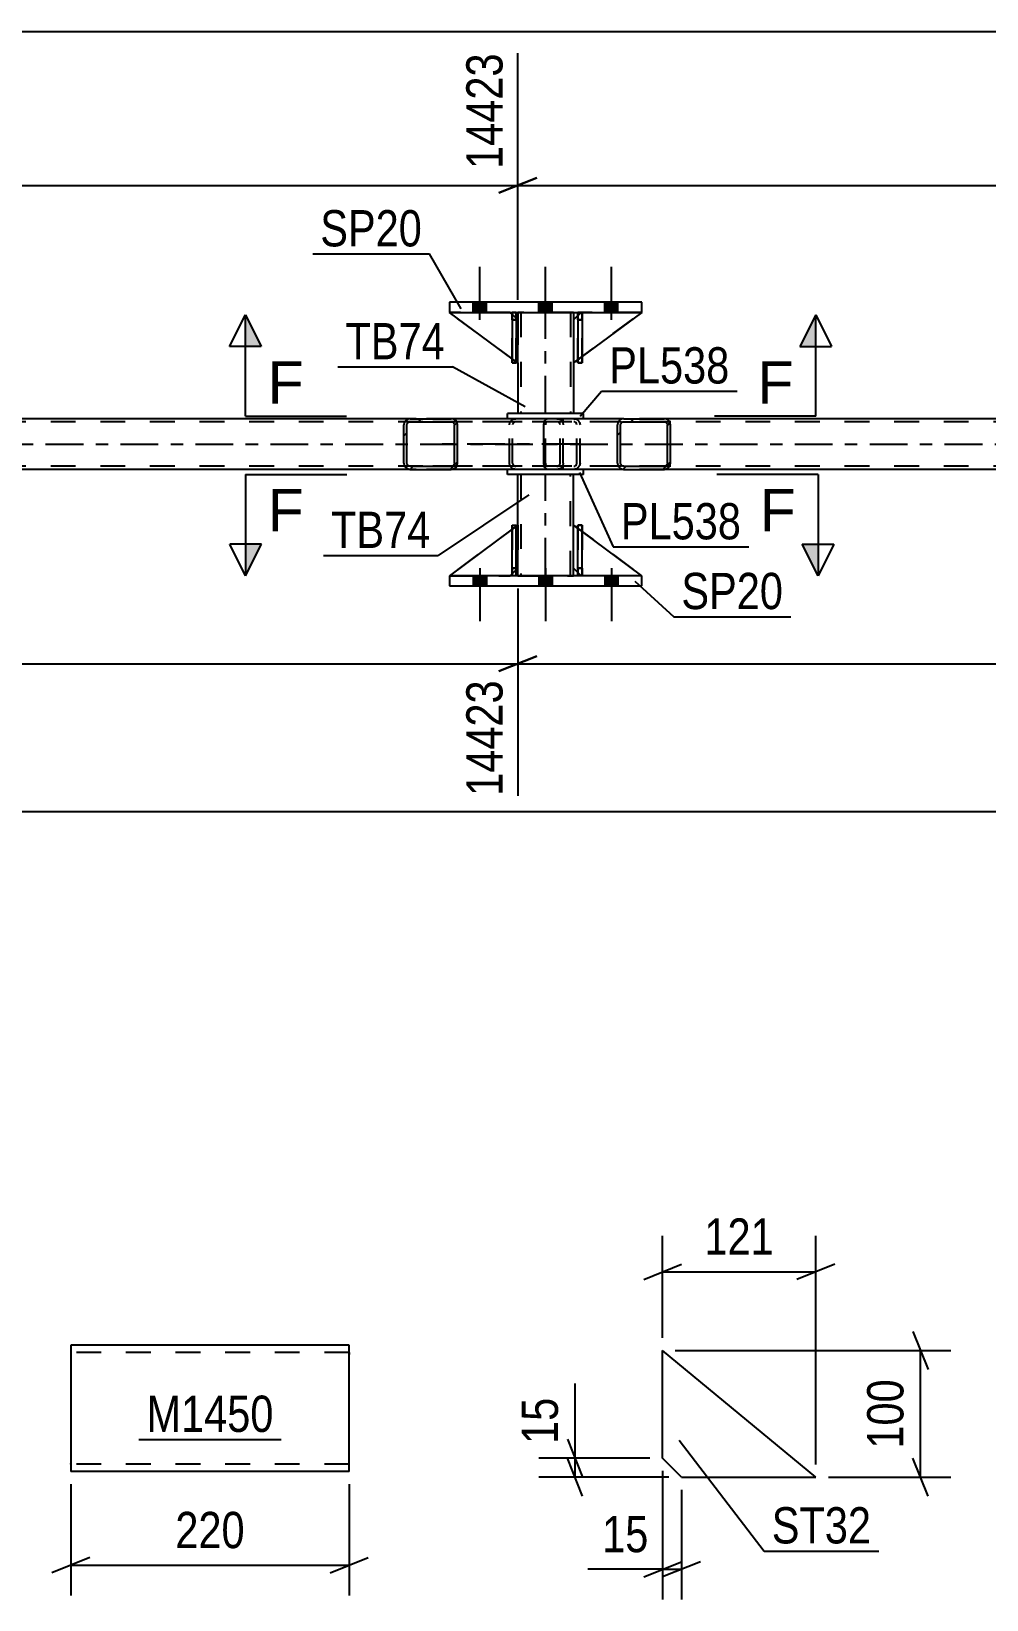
# Model space of a CAD drawing. Header units: millimetres. Extents: x 0 to 841, y 0 to 594.
# Drawn here: x 634.2 to 709.6, y 125.9 to 249.8 of the extents above; entities that cross this region are included whole.
import ezdxf

# ---------------------------------------------------------------- set-up
doc = ezdxf.new("R2010")
doc.units = ezdxf.units.MM
doc.linetypes.add('DXK_LINE_DOT2', pattern=[3.9198, 1.9599, -1.9599])
doc.linetypes.add('DXK_LINE_DOT3', pattern=[5.9187, 2.979, -0.9799, 0.9799, -0.9799])
doc.styles.add('Arial', font='ARIAL.TTF', dxfattribs={"height": 0.2})
doc.styles.add('Arial Narrow', font='ARIALN.TTF', dxfattribs={"height": 0.2})

# ---------------------------------------------------------------- blocks, each defined once
blk = doc.blocks.new('Part-103655034-1241 - 1225')
at = {"color": 2, "linetype": 'Continuous'}
for p, q in [((659.29, 146.04), (637.3, 146.04)), ((637.3, 146.04), (637.3, 136.04)), ((659.29, 136.04), (659.29, 146.04)), ((659.29, 136.04), (637.3, 136.04))]:
    blk.add_line(p, q, dxfattribs=at)
at = {"color": 7, "linetype": 'DXK_LINE_DOT2'}
for p, q in [((659.29, 145.44), (637.3, 145.44)), ((659.29, 145.39), (659.29, 145.44)), ((659.29, 145.44), (659.29, 145.39)), ((659.29, 145.3), (659.29, 145.39)), ((659.29, 145.39), (659.29, 145.3)), ((637.3, 136.64), (637.3, 136.69)), ((659.29, 136.64), (637.3, 136.64))]:
    blk.add_line(p, q, dxfattribs=at)
blk = doc.blocks.new('Part-103655034-5492 - 5425')
at = {"color": 2, "linetype": 'Continuous'}
for p, q in [((672.6, 227.61), (672.6, 227.01)), ((677, 227.61), (677, 227.01)), ((672.6, 223.61), (672.6, 219.61)), ((677, 223.61), (677, 219.61))]:
    blk.add_line(p, q, dxfattribs=at)
at = {"color": 7, "linetype": 'DXK_LINE_DOT2'}
for p, q in [((677, 227.61), (672.6, 227.61)), ((672.6, 227.01), (672.6, 223.61)), ((672.84, 227.61), (672.84, 219.61)), ((676.76, 227.61), (676.76, 219.61)), ((677, 227.01), (677, 223.61)), ((677, 219.61), (672.6, 219.61))]:
    blk.add_line(p, q, dxfattribs=at)
at = {"color": 7, "linetype": 'DXK_LINE_DOT3'}
blk.add_line((674.8, 219.61), (674.8, 227.61), dxfattribs=at)
blk = doc.blocks.new('Part-103655034-5499 - 5425')
at = {"linetype": 'Continuous'}
h = blk.add_hatch(dxfattribs=at)
h.set_pattern_fill('', scale=0.7, style=0, pattern_type=0)
h.set_pattern_definition([(45, (667.8139, 218.9149), (-1.57154, 1.57154), [])])
h.paths.add_polyline_path([(667.85, 218.73), (667.81, 218.91), (667.7, 219.07), (667.54, 219.17), (667.34, 219.21), (664.11, 219.21), (663.91, 219.17), (663.75, 219.07), (663.63, 218.91), (663.6, 218.73), (663.6, 215.69), (663.63, 215.51), (663.75, 215.35), (663.91, 215.25), (664.11, 215.21), (667.34, 215.21), (667.54, 215.25), (667.7, 215.35), (667.81, 215.51), (667.85, 215.69)])
h.paths.add_polyline_path([(667.58, 215.6), (667.52, 215.52), (667.44, 215.47), (667.34, 215.45), (664.11, 215.45), (664.01, 215.47), (663.93, 215.52), (663.87, 215.6), (663.85, 215.69), (663.85, 218.73), (663.87, 218.82), (663.93, 218.9), (664.01, 218.95), (664.11, 218.97), (667.34, 218.97), (667.44, 218.95), (667.52, 218.9), (667.58, 218.82), (667.6, 218.73), (667.6, 215.69)])
at = {"color": 2, "linetype": 'Continuous'}
for p, q in [((663.63, 218.91), (663.6, 218.73)), ((663.6, 215.69), (663.6, 218.73)), ((663.85, 218.73), (663.87, 218.82)), ((663.85, 215.69), (663.85, 218.73)), ((663.87, 218.82), (663.93, 218.9)), ((664.11, 219.21), (663.91, 219.17)), ((663.93, 218.9), (664.01, 218.95)), ((664.01, 218.95), (664.11, 218.97)), ((664.11, 219.21), (667.34, 219.21)), ((664.11, 218.97), (667.34, 218.97)), ((674.93, 219.21), (667.34, 219.21)), ((667.54, 219.17), (667.34, 219.21)), ((667.34, 218.97), (667.44, 218.95)), ((667.44, 218.95), (667.52, 218.9)), ((667.52, 218.9), (667.58, 218.82)), ((667.58, 218.82), (667.6, 218.73)), ((667.6, 215.69), (667.6, 218.73)), ((667.85, 218.73), (667.81, 218.91)), ((667.85, 215.69), (667.85, 218.73)), ((663.6, 215.69), (663.63, 215.51)), ((663.87, 215.6), (663.85, 215.69)), ((663.93, 215.52), (663.87, 215.6)), ((667.58, 215.6), (667.52, 215.52)), ((667.6, 215.69), (667.58, 215.6)), ((667.81, 215.51), (667.85, 215.69)), ((663.91, 215.25), (664.11, 215.21)), ((664.01, 215.47), (663.93, 215.52)), ((664.11, 215.45), (664.01, 215.47)), ((664.11, 215.45), (667.34, 215.45)), ((664.11, 215.21), (667.34, 215.21)), ((667.44, 215.47), (667.34, 215.45)), ((667.34, 215.21), (667.54, 215.25)), ((674.93, 215.21), (667.34, 215.21)), ((667.52, 215.52), (667.44, 215.47))]:
    blk.add_line(p, q, dxfattribs=at)
at = {"color": 7, "linetype": 'DXK_LINE_DOT2'}
for p, q in [((667.34, 219.21), (664.11, 219.21)), ((675.69, 218.97), (664.11, 218.97)), ((671.95, 218.73), (671.98, 218.91)), ((671.95, 215.69), (671.95, 218.73)), ((672.22, 218.82), (672.2, 218.73)), ((672.2, 215.69), (672.2, 218.73)), ((672.28, 218.9), (672.22, 218.82)), ((672.26, 219.17), (672.46, 219.21)), ((672.36, 218.95), (672.28, 218.9)), ((672.46, 218.97), (672.36, 218.95)), ((675.69, 219.21), (674.93, 219.21)), ((675.69, 219.21), (675.89, 219.17)), ((675.79, 218.95), (675.69, 218.97)), ((675.87, 218.9), (675.79, 218.95)), ((675.93, 218.82), (675.87, 218.9)), ((675.95, 218.73), (675.93, 218.82)), ((675.95, 215.69), (675.95, 218.73)), ((676.16, 218.91), (676.2, 218.73)), ((676.2, 215.69), (676.2, 218.73)), ((671.98, 215.51), (671.95, 215.69)), ((672.2, 215.69), (672.22, 215.6)), ((672.22, 215.6), (672.28, 215.52)), ((675.87, 215.52), (675.93, 215.6)), ((675.93, 215.6), (675.95, 215.69)), ((676.2, 215.69), (676.16, 215.51)), ((675.69, 215.45), (664.11, 215.45)), ((667.34, 215.21), (664.11, 215.21)), ((672.46, 215.21), (672.26, 215.25)), ((672.28, 215.52), (672.36, 215.47)), ((672.36, 215.47), (672.46, 215.45)), ((675.69, 215.21), (674.93, 215.21)), ((675.69, 215.45), (675.79, 215.47)), ((675.89, 215.25), (675.69, 215.21)), ((675.79, 215.47), (675.87, 215.52))]:
    blk.add_line(p, q, dxfattribs=at)
at = {"color": 7, "linetype": 'DXK_LINE_DOT3'}
blk.add_line((677.49, 217.21), (665.72, 217.21), dxfattribs=at)
at = {"color": 2, "linetype": 'Continuous'}
for centre, start, end in [((664.09, 218.71), 110.7583, 155.68), ((667.36, 218.71), 24.32, 69.2417), ((664.09, 215.71), 204.32, 249.2417), ((667.36, 215.71), 290.7583, 335.68)]:
    blk.add_arc(centre, 0.496, start, end, dxfattribs=at)
at = {"color": 7, "linetype": 'DXK_LINE_DOT2'}
for centre, start, end in [((672.44, 218.71), 110.7583, 155.68), ((675.71, 218.71), 24.32, 69.2417), ((672.44, 215.71), 204.32, 249.2417), ((675.71, 215.71), 290.7583, 335.68)]:
    blk.add_arc(centre, 0.496, start, end, dxfattribs=at)
blk = doc.blocks.new('Part-103655034-5683 - 5425')
at = {"color": 2, "linetype": 'Continuous'}
for p, q in [((677, 207.41), (677, 210.81)), ((677.36, 210.55), (677, 210.81)), ((682.4, 206.81), (677.68, 210.31)), ((677.36, 207.06), (677, 207.41))]:
    blk.add_line(p, q, dxfattribs=at)
at = {"color": 7, "linetype": 'DXK_LINE_DOT2'}
for p, q in [((677.68, 210.31), (677.36, 210.55)), ((677.6, 206.81), (677.36, 207.06)), ((682.4, 206.81), (677.6, 206.81)), ((682.4, 206.81), (682.4, 206.81)), ((682.4, 206.81), (682.4, 206.81))]:
    blk.add_line(p, q, dxfattribs=at)
blk = doc.blocks.new('Part-103655034-5713 - 5425')
at = {"color": 2, "linetype": 'Continuous'}
for p, q in [((672.16, 223.94), (667.2, 227.61)), ((672.16, 227.46), (672, 227.61)), ((672.6, 227.01), (672.48, 227.14)), ((672.6, 227.01), (672.6, 227.01)), ((672.6, 223.61), (672.6, 227.01)), ((672.48, 223.7), (672.6, 223.61)), ((672.6, 223.61), (672.6, 223.61))]:
    blk.add_line(p, q, dxfattribs=at)
at = {"color": 7, "linetype": 'DXK_LINE_DOT2'}
for p, q in [((672, 227.61), (667.2, 227.61)), ((672, 227.61), (672.6, 227.01)), ((672.48, 227.14), (672.16, 227.46)), ((672.6, 227.01), (672.6, 223.61)), ((672.48, 223.7), (672.16, 223.94))]:
    blk.add_line(p, q, dxfattribs=at)
blk = doc.blocks.new('Part-103655034-5657 - 5425')
at = {"color": 2, "linetype": 'Continuous'}
for p, q in [((677.36, 227.36), (677, 227.01)), ((677, 227.01), (677, 223.61)), ((682.4, 227.61), (677.68, 224.11)), ((677.36, 223.87), (677, 223.61))]:
    blk.add_line(p, q, dxfattribs=at)
at = {"color": 7, "linetype": 'DXK_LINE_DOT2'}
for p, q in [((677.6, 227.61), (677.36, 227.36)), ((682.4, 227.61), (677.6, 227.61)), ((677.68, 224.11), (677.36, 223.87))]:
    blk.add_line(p, q, dxfattribs=at)
blk = doc.blocks.new('Part-103655034-5514 - 5425')
at = {"linetype": 'Continuous'}
h = blk.add_hatch(dxfattribs=at)
h.set_pattern_fill('', scale=0.7, style=0, pattern_type=0)
h.set_pattern_definition([(45, (684.632, 218.9149), (-1.57154, 1.57154), [])])
h.paths.add_polyline_path([(684.67, 218.73), (684.63, 218.91), (684.52, 219.07), (684.36, 219.17), (684.17, 219.21), (680.98, 219.21), (680.79, 219.17), (680.63, 219.07), (680.52, 218.91), (680.48, 218.73), (680.48, 215.69), (680.52, 215.51), (680.63, 215.35), (680.79, 215.25), (680.98, 215.21), (684.17, 215.21), (684.36, 215.25), (684.52, 215.35), (684.63, 215.51), (684.67, 215.69)])
h.paths.add_polyline_path([(684.4, 215.6), (684.35, 215.52), (684.26, 215.47), (684.17, 215.45), (680.98, 215.45), (680.89, 215.47), (680.81, 215.52), (680.75, 215.6), (680.73, 215.69), (680.73, 218.73), (680.75, 218.82), (680.81, 218.9), (680.89, 218.95), (680.98, 218.97), (684.17, 218.97), (684.26, 218.95), (684.35, 218.9), (684.4, 218.82), (684.42, 218.73), (684.42, 215.69)])
at = {"color": 2, "linetype": 'Continuous'}
for p, q in [((674.66, 218.73), (674.68, 218.91)), ((674.66, 215.69), (674.66, 218.73)), ((674.68, 218.91), (674.73, 219.07)), ((674.73, 219.07), (674.82, 219.17)), ((674.82, 219.17), (674.93, 219.21)), ((680.98, 219.21), (674.93, 219.21)), ((680.52, 218.91), (680.48, 218.73)), ((680.48, 215.69), (680.48, 218.73)), ((680.73, 218.73), (680.75, 218.82)), ((680.73, 215.69), (680.73, 218.73)), ((680.75, 218.82), (680.81, 218.9)), ((680.98, 219.21), (680.79, 219.17)), ((680.81, 218.9), (680.89, 218.95)), ((680.89, 218.95), (680.98, 218.97)), ((680.98, 219.21), (684.17, 219.21)), ((680.98, 218.97), (684.17, 218.97)), ((684.36, 219.17), (684.17, 219.21)), ((684.17, 218.97), (684.26, 218.95)), ((684.26, 218.95), (684.35, 218.9)), ((684.35, 218.9), (684.4, 218.82)), ((684.4, 218.82), (684.42, 218.73)), ((684.42, 215.69), (684.42, 218.73)), ((684.67, 218.73), (684.63, 218.91)), ((684.67, 215.69), (684.67, 218.73)), ((674.68, 215.51), (674.66, 215.69)), ((680.48, 215.69), (680.52, 215.51)), ((680.75, 215.6), (680.73, 215.69)), ((680.81, 215.52), (680.75, 215.6)), ((684.4, 215.6), (684.35, 215.52)), ((684.42, 215.69), (684.4, 215.6)), ((684.63, 215.51), (684.67, 215.69)), ((674.73, 215.35), (674.68, 215.51)), ((674.82, 215.25), (674.73, 215.35)), ((674.93, 215.21), (674.82, 215.25)), ((680.98, 215.21), (674.93, 215.21)), ((680.79, 215.25), (680.98, 215.21)), ((680.89, 215.47), (680.81, 215.52)), ((680.98, 215.45), (680.89, 215.47)), ((680.98, 215.45), (684.17, 215.45)), ((680.98, 215.21), (684.17, 215.21)), ((684.26, 215.47), (684.17, 215.45)), ((684.17, 215.21), (684.36, 215.25)), ((684.35, 215.52), (684.26, 215.47))]:
    blk.add_line(p, q, dxfattribs=at)
at = {"color": 7, "linetype": 'DXK_LINE_DOT2'}
for p, q in [((674.8, 218.82), (674.79, 218.73)), ((674.79, 215.69), (674.79, 218.73)), ((674.83, 218.9), (674.8, 218.82)), ((674.87, 218.95), (674.83, 218.9)), ((674.93, 218.97), (674.87, 218.95)), ((684.17, 218.97), (674.93, 218.97)), ((676.2, 218.97), (676.2, 219.21)), ((677.02, 219.21), (677.21, 219.17)), ((677.11, 218.95), (677.02, 218.97)), ((677.19, 218.9), (677.11, 218.95)), ((677.25, 218.82), (677.19, 218.9)), ((677.27, 218.73), (677.25, 218.82)), ((677.27, 215.69), (677.27, 218.73)), ((677.48, 218.91), (677.52, 218.73)), ((677.52, 215.69), (677.52, 218.73)), ((684.17, 219.21), (680.98, 219.21)), ((674.79, 215.69), (674.8, 215.6)), ((674.8, 215.6), (674.83, 215.52)), ((677.19, 215.52), (677.25, 215.6)), ((677.25, 215.6), (677.27, 215.69)), ((677.52, 215.69), (677.48, 215.51)), ((674.83, 215.52), (674.87, 215.47)), ((674.87, 215.47), (674.93, 215.45)), ((684.17, 215.45), (674.93, 215.45)), ((676.2, 215.21), (676.2, 215.45)), ((677.02, 215.45), (677.11, 215.47)), ((677.21, 215.25), (677.02, 215.21)), ((677.11, 215.47), (677.19, 215.52)), ((684.17, 215.21), (680.98, 215.21))]:
    blk.add_line(p, q, dxfattribs=at)
for centre, start, end in [((677.03, 218.72), 23.8494, 68.8059), ((677.03, 215.71), 291.1941, 336.1506)]:
    blk.add_arc(centre, 0.492, start, end, dxfattribs=at)
at = {"color": 2, "linetype": 'Continuous'}
for centre, start, end in [((680.97, 218.72), 111.1941, 156.1506), ((684.18, 218.72), 23.8494, 68.8059), ((680.97, 215.71), 203.8494, 248.8059), ((684.18, 215.71), 291.1941, 336.1506)]:
    blk.add_arc(centre, 0.492, start, end, dxfattribs=at)
blk = doc.blocks.new('Part-103655034-5707 - 5425')
at = {"color": 2, "linetype": 'Continuous'}
for p, q in [((677.68, 227.61), (677.36, 227.61)), ((677.36, 227.61), (677.36, 223.61)), ((677.68, 227.61), (677.68, 227.61)), ((677.68, 227.61), (677.68, 223.61)), ((677.68, 223.61), (677.36, 223.61))]:
    blk.add_line(p, q, dxfattribs=at)
at = {"color": 7, "linetype": 'DXK_LINE_DOT2'}
for p, q in [((677.36, 227.01), (677.36, 227.61)), ((677.68, 227.01), (677.36, 227.01)), ((677.36, 227.01), (677.36, 223.61)), ((677.68, 227.01), (677.68, 227.61)), ((677.68, 227.61), (677.68, 227.61)), ((677.68, 223.61), (677.68, 227.01))]:
    blk.add_line(p, q, dxfattribs=at)
blk = doc.blocks.new('Part-103655034-5595 - 5425')
at = {"color": 7, "linetype": 'DXK_LINE_DOT2'}
for p, q in [((770.94, 218.97), (108.54, 218.97)), ((684.17, 219.21), (664.11, 219.21)), ((770.94, 215.45), (108.54, 215.45)), ((684.17, 215.21), (664.11, 215.21))]:
    blk.add_line(p, q, dxfattribs=at)
at = {"color": 2, "linetype": 'Continuous'}
for p, q in [((664.11, 219.21), (599.03, 219.21)), ((749.24, 219.21), (684.17, 219.21)), ((664.11, 215.21), (599.03, 215.21)), ((749.24, 215.21), (684.17, 215.21))]:
    blk.add_line(p, q, dxfattribs=at)
at = {"color": 7, "linetype": 'DXK_LINE_DOT3'}
blk.add_line((108.54, 217.21), (770.94, 217.21), dxfattribs=at)
blk = doc.blocks.new('Part-103655034-5596 - 5425')
at = {"color": 7, "linetype": 'DXK_LINE_DOT2'}
for p, q in [((677.68, 210.81), (677.36, 210.81)), ((677.36, 207.41), (677.36, 210.81)), ((677.36, 210.81), (677.36, 206.81)), ((677.68, 210.81), (677.68, 207.41)), ((677.68, 206.81), (677.68, 210.81)), ((677.68, 207.41), (677.36, 207.41)), ((677.36, 206.81), (677.36, 207.41)), ((677.68, 207.41), (677.68, 206.81)), ((677.68, 206.81), (677.36, 206.81)), ((677.68, 206.81), (677.68, 206.81))]:
    blk.add_line(p, q, dxfattribs=at)
blk = doc.blocks.new('Part-103655034-5597 - 5425')
at = {"color": 2, "linetype": 'Continuous'}
for p, q in [((672.16, 206.81), (672.16, 210.81)), ((672.16, 210.81), (672.48, 210.81)), ((672.48, 206.81), (672.48, 210.81)), ((672.16, 206.81), (672.16, 206.81)), ((672.48, 206.81), (672.16, 206.81))]:
    blk.add_line(p, q, dxfattribs=at)
at = {"color": 7, "linetype": 'DXK_LINE_DOT2'}
for p, q in [((672.16, 210.81), (672.16, 207.41)), ((672.48, 207.41), (672.48, 210.81)), ((672.16, 207.41), (672.16, 206.81)), ((672.16, 207.41), (672.48, 207.41)), ((672.48, 206.81), (672.48, 207.41)), ((672.48, 206.81), (672.48, 206.81))]:
    blk.add_line(p, q, dxfattribs=at)
blk = doc.blocks.new('Part-103655034-5598 - 5425')
at = {"color": 2, "linetype": 'Continuous'}
for p, q in [((677.36, 206.81), (677.36, 210.81)), ((677.36, 210.81), (677.68, 210.81)), ((677.68, 206.81), (677.68, 210.81)), ((677.36, 206.81), (677.36, 206.81)), ((677.68, 206.81), (677.36, 206.81))]:
    blk.add_line(p, q, dxfattribs=at)
at = {"color": 7, "linetype": 'DXK_LINE_DOT2'}
for p, q in [((677.36, 210.81), (677.36, 207.41)), ((677.68, 207.41), (677.68, 210.81)), ((677.36, 207.41), (677.36, 206.81)), ((677.36, 207.41), (677.68, 207.41)), ((677.68, 206.81), (677.68, 207.41)), ((677.68, 206.81), (677.68, 206.81))]:
    blk.add_line(p, q, dxfattribs=at)
blk = doc.blocks.new('Part-103655034-5601 - 5425')
at = {"color": 7, "linetype": 'DXK_LINE_DOT2'}
for p, q in [((672.6, 210.81), (667.2, 206.81)), ((672.6, 207.41), (672.6, 210.81)), ((672.6, 210.81), (672.6, 207.41)), ((672, 206.81), (672.6, 207.41)), ((672.6, 207.41), (672, 206.81)), ((672.6, 207.41), (672.6, 207.41)), ((667.2, 206.81), (672, 206.81))]:
    blk.add_line(p, q, dxfattribs=at)
blk = doc.blocks.new('Part-103655034-5604 - 5425')
at = {"color": 7, "linetype": 'DXK_LINE_DOT2'}
for p, q in [((672.48, 210.72), (672.16, 210.48)), ((672.6, 207.41), (672.6, 210.81)), ((672.6, 207.41), (672, 206.81)), ((672.48, 207.28), (672.16, 206.96)), ((667.2, 206.81), (672, 206.81))]:
    blk.add_line(p, q, dxfattribs=at)
at = {"color": 2, "linetype": 'Continuous'}
for p, q in [((672.6, 210.81), (672.48, 210.72)), ((672.6, 207.41), (672.6, 210.81)), ((672.16, 210.48), (667.2, 206.81)), ((672.16, 206.96), (672, 206.81)), ((672.6, 207.41), (672.48, 207.28)), ((672.6, 207.41), (672.6, 207.41))]:
    blk.add_line(p, q, dxfattribs=at)
blk = doc.blocks.new('Part-103655034-5607 - 5425')
at = {"color": 7, "linetype": 'DXK_LINE_DOT2'}
for p, q in [((677, 207.41), (677, 210.81)), ((677, 210.81), (682.4, 206.81)), ((677.6, 206.81), (677, 207.41)), ((682.4, 206.81), (677.6, 206.81))]:
    blk.add_line(p, q, dxfattribs=at)
blk = doc.blocks.new('Part-103655034-5612 - 5425')
at = {"color": 2, "linetype": 'Continuous'}
for p, q in [((677.8, 219.61), (671.8, 219.61)), ((671.8, 219.21), (671.8, 219.61)), ((677.8, 219.21), (677.8, 219.61))]:
    blk.add_line(p, q, dxfattribs=at)
at = {"color": 7, "linetype": 'DXK_LINE_DOT2'}
blk.add_line((677.8, 219.21), (671.8, 219.21), dxfattribs=at)
blk = doc.blocks.new('Part-103655034-5617 - 5425')
at = {"color": 2, "linetype": 'Continuous'}
for p, q in [((671.8, 214.81), (671.8, 215.21)), ((677.8, 214.81), (671.8, 214.81)), ((677.8, 214.81), (677.8, 215.21))]:
    blk.add_line(p, q, dxfattribs=at)
at = {"color": 7, "linetype": 'DXK_LINE_DOT2'}
blk.add_line((677.8, 215.21), (671.8, 215.21), dxfattribs=at)
blk = doc.blocks.new('Part-103655034-5622 - 5425')
at = {"color": 2, "linetype": 'Continuous'}
for p, q in [((672.6, 210.81), (672.6, 214.81)), ((677, 210.81), (677, 214.81)), ((672.6, 206.81), (672.6, 207.41)), ((677, 206.81), (677, 207.41))]:
    blk.add_line(p, q, dxfattribs=at)
at = {"color": 7, "linetype": 'DXK_LINE_DOT2'}
for p, q in [((677, 214.81), (672.6, 214.81)), ((672.84, 214.81), (672.84, 206.81)), ((676.76, 206.81), (676.76, 214.81)), ((672.6, 207.41), (672.6, 210.81)), ((677, 207.41), (677, 210.81)), ((672.6, 206.81), (677, 206.81))]:
    blk.add_line(p, q, dxfattribs=at)
at = {"color": 7, "linetype": 'DXK_LINE_DOT3'}
blk.add_line((674.8, 206.81), (674.8, 214.81), dxfattribs=at)
blk = doc.blocks.new('Part-103655034-5623 - 5425')
at = {"color": 7, "linetype": 'DXK_LINE_DOT2'}
for p, q in [((672.16, 227.01), (672.16, 227.61)), ((672.16, 227.61), (672.16, 227.61)), ((672.16, 227.61), (672.16, 223.61)), ((672.48, 227.61), (672.16, 227.61)), ((672.16, 223.61), (672.16, 227.01)), ((672.16, 227.01), (672.48, 227.01)), ((672.48, 227.01), (672.48, 227.61)), ((672.48, 223.61), (672.48, 227.61)), ((672.48, 227.01), (672.48, 223.61)), ((672.16, 223.61), (672.48, 223.61))]:
    blk.add_line(p, q, dxfattribs=at)
blk = doc.blocks.new('Part-103655034-5705 - 5425')
at = {"color": 7, "linetype": 'DXK_LINE_DOT2'}
for p, q in [((677.36, 227.01), (677.36, 227.61)), ((677.36, 227.61), (677.36, 227.61)), ((677.36, 227.61), (677.36, 223.61)), ((677.68, 227.61), (677.36, 227.61)), ((677.36, 223.61), (677.36, 227.01)), ((677.36, 227.01), (677.68, 227.01)), ((677.68, 227.01), (677.68, 227.61)), ((677.68, 223.61), (677.68, 227.61)), ((677.68, 227.01), (677.68, 223.61)), ((677.36, 223.61), (677.68, 223.61))]:
    blk.add_line(p, q, dxfattribs=at)
blk = doc.blocks.new('Part-103655034-5658 - 5425')
at = {"color": 7, "linetype": 'DXK_LINE_DOT2'}
for p, q in [((672.16, 210.81), (672.48, 210.81)), ((672.16, 207.41), (672.16, 210.81)), ((672.16, 210.81), (672.16, 206.81)), ((672.48, 210.81), (672.48, 207.41)), ((672.48, 206.81), (672.48, 210.72)), ((672.48, 207.41), (672.16, 207.41)), ((672.16, 206.81), (672.16, 207.41)), ((672.48, 207.41), (672.48, 206.81)), ((672.48, 206.81), (672.16, 206.81)), ((672.48, 206.81), (672.48, 206.81))]:
    blk.add_line(p, q, dxfattribs=at)
blk = doc.blocks.new('Part-103655034-5688 - 5425')
at = {"color": 2, "linetype": 'Continuous'}
for p, q in [((667.2, 206.81), (667.2, 206.01)), ((682.4, 206.81), (667.2, 206.81)), ((667.2, 206.01), (682.4, 206.01)), ((682.4, 206.01), (682.4, 206.81))]:
    blk.add_line(p, q, dxfattribs=at)
blk = doc.blocks.new('Part-103655034-5693 - 5425')
at = {"color": 2, "linetype": 'Continuous'}
for p, q in [((682.4, 228.41), (667.2, 228.41)), ((667.2, 228.41), (667.2, 227.61)), ((682.4, 227.61), (682.4, 228.41)), ((667.2, 227.61), (682.4, 227.61))]:
    blk.add_line(p, q, dxfattribs=at)
blk = doc.blocks.new('Bolt-103655034-5695 - 5425')
at = {"linetype": 'Continuous'}
for points in [[(669.08, 227.61), (670.12, 227.61), (670.12, 228.41), (669.08, 228.41)], [(669.08, 227.61), (670.12, 227.61), (670.12, 228.41), (669.08, 228.41)], [(669.08, 227.61), (670.12, 227.61), (670.12, 228.41), (669.08, 228.41)], [(674.28, 227.61), (675.32, 227.61), (675.32, 228.41), (674.28, 228.41)], [(674.28, 227.61), (675.32, 227.61), (675.32, 228.41), (674.28, 228.41)], [(679.48, 227.61), (680.52, 227.61), (680.52, 228.41), (679.48, 228.41)], [(679.48, 227.61), (680.52, 227.61), (680.52, 228.41), (679.48, 228.41)], [(679.48, 227.61), (680.52, 227.61), (680.52, 228.41), (679.48, 228.41)]]:
    blk.add_hatch(color=1, dxfattribs=at).paths.add_polyline_path(points)
at = {"color": 1, "linetype": 'Continuous'}
for p, q in [((669.6, 227.01), (669.6, 231.21)), ((669.6, 227.01), (669.6, 231.21)), ((669.6, 227.01), (669.6, 231.21)), ((674.8, 227.01), (674.8, 231.21)), ((674.8, 227.01), (674.8, 231.21)), ((680, 227.01), (680, 231.21)), ((680, 227.01), (680, 231.21)), ((680, 227.01), (680, 231.21)), ((669.08, 227.61), (669.08, 228.41)), ((669.08, 227.61), (669.08, 228.41)), ((669.08, 227.61), (669.08, 228.41)), ((670.12, 227.61), (670.12, 228.41)), ((670.12, 227.61), (670.12, 228.41)), ((670.12, 227.61), (670.12, 228.41)), ((674.28, 227.61), (674.28, 228.41)), ((674.28, 227.61), (674.28, 228.41)), ((675.32, 227.61), (675.32, 228.41)), ((675.32, 227.61), (675.32, 228.41)), ((679.48, 227.61), (679.48, 228.41)), ((679.48, 227.61), (679.48, 228.41)), ((679.48, 227.61), (679.48, 228.41)), ((680.52, 227.61), (680.52, 228.41)), ((680.52, 227.61), (680.52, 228.41)), ((680.52, 227.61), (680.52, 228.41))]:
    blk.add_line(p, q, dxfattribs=at)
blk = doc.blocks.new('Bolt-103655034-5696 - 5425')
at = {"linetype": 'Continuous'}
for points in [[(670.12, 206.81), (669.08, 206.81), (669.08, 206.01), (670.12, 206.01)], [(670.12, 206.81), (669.08, 206.81), (669.08, 206.01), (670.12, 206.01)], [(670.12, 206.81), (669.08, 206.81), (669.08, 206.01), (670.12, 206.01)], [(675.32, 206.81), (674.28, 206.81), (674.28, 206.01), (675.32, 206.01)], [(675.32, 206.81), (674.28, 206.81), (674.28, 206.01), (675.32, 206.01)], [(680.52, 206.81), (679.48, 206.81), (679.48, 206.01), (680.52, 206.01)], [(680.52, 206.81), (679.48, 206.81), (679.48, 206.01), (680.52, 206.01)], [(680.52, 206.81), (679.48, 206.81), (679.48, 206.01), (680.52, 206.01)]]:
    blk.add_hatch(color=1, dxfattribs=at).paths.add_polyline_path(points)
at = {"color": 1, "linetype": 'Continuous'}
for p, q in [((669.6, 207.41), (669.6, 203.21)), ((669.6, 207.41), (669.6, 203.21)), ((669.6, 207.41), (669.6, 203.21)), ((674.8, 207.41), (674.8, 203.21)), ((674.8, 207.41), (674.8, 203.21)), ((680, 207.41), (680, 203.21)), ((680, 207.41), (680, 203.21)), ((680, 207.41), (680, 203.21)), ((669.08, 206.81), (669.08, 206.01)), ((669.08, 206.81), (669.08, 206.01)), ((669.08, 206.81), (669.08, 206.01)), ((670.12, 206.81), (670.12, 206.01)), ((670.12, 206.81), (670.12, 206.01)), ((670.12, 206.81), (670.12, 206.01)), ((674.28, 206.81), (674.28, 206.01)), ((674.28, 206.81), (674.28, 206.01)), ((675.32, 206.81), (675.32, 206.01)), ((675.32, 206.81), (675.32, 206.01)), ((679.48, 206.81), (679.48, 206.01)), ((679.48, 206.81), (679.48, 206.01)), ((679.48, 206.81), (679.48, 206.01)), ((680.52, 206.81), (680.52, 206.01)), ((680.52, 206.81), (680.52, 206.01)), ((680.52, 206.81), (680.52, 206.01))]:
    blk.add_line(p, q, dxfattribs=at)
blk = doc.blocks.new('Part-103655034-5706 - 5425')
at = {"color": 2, "linetype": 'Continuous'}
for p, q in [((672.48, 227.61), (672.16, 227.61)), ((672.16, 227.61), (672.16, 223.61)), ((672.48, 227.61), (672.48, 227.61)), ((672.48, 227.61), (672.48, 223.61)), ((672.48, 223.61), (672.16, 223.61))]:
    blk.add_line(p, q, dxfattribs=at)
at = {"color": 7, "linetype": 'DXK_LINE_DOT2'}
for p, q in [((672.16, 227.01), (672.16, 227.61)), ((672.48, 227.01), (672.16, 227.01)), ((672.16, 227.01), (672.16, 223.61)), ((672.48, 227.01), (672.48, 227.61)), ((672.48, 227.61), (672.48, 227.61)), ((672.48, 223.61), (672.48, 227.01))]:
    blk.add_line(p, q, dxfattribs=at)
blk = doc.blocks.new('Part-103655034-5710 - 5425')
at = {"color": 7, "linetype": 'DXK_LINE_DOT2'}
for p, q in [((672.6, 223.61), (667.2, 227.61)), ((667.2, 227.61), (672, 227.61)), ((672, 227.61), (672.6, 227.01)), ((672.6, 227.01), (672, 227.61)), ((672.6, 227.01), (672.6, 223.61)), ((672.6, 227.01), (672.6, 227.01)), ((672.6, 227.01), (672.6, 223.61))]:
    blk.add_line(p, q, dxfattribs=at)
blk = doc.blocks.new('Part-103655034-5716 - 5425')
at = {"color": 7, "linetype": 'DXK_LINE_DOT2'}
for p, q in [((677.6, 227.61), (677, 227.01)), ((677, 223.61), (682.4, 227.61)), ((677, 227.01), (677, 223.61)), ((682.4, 227.61), (677.6, 227.61))]:
    blk.add_line(p, q, dxfattribs=at)
blk = doc.blocks.new('Part-103655034-6355 - 6349')
at = {"color": 2, "linetype": 'Continuous'}
for p, q in [((684.05, 137.11), (684.05, 145.61)), ((696.14, 135.61), (684.05, 145.61)), ((685.55, 135.61), (684.05, 137.11)), ((685.55, 135.61), (696.14, 135.61))]:
    blk.add_line(p, q, dxfattribs=at)
blk = doc.blocks.new('StraightDimension-103655034-1244 - 1225')
at = {"color": 7, "linetype": 'Continuous'}
for p, q in [((637.3, 135.04), (637.3, 126.25)), ((659.29, 135.04), (659.29, 126.25)), ((638.8, 129.25), (635.8, 128.05)), ((657.79, 128.05), (660.79, 129.25)), ((637.3, 128.65), (659.29, 128.65))]:
    blk.add_line(p, q, dxfattribs=at)
at = {"color": 0}
blk.add_wipeout([(651.64, 129.4), (651.64, 133.6), (644.95, 133.6), (644.95, 129.4)], dxfattribs=at)
at = {"color": 3, "style": 'Arial Narrow'}
blk.add_text('220', height=2.863, dxfattribs=at).set_placement((645.55, 130))
blk = doc.blocks.new('StraightDimension-103655034-11129 - 5425')
at = {"color": 7, "linetype": 'Continuous'}
blk.add_line((97.68, 188.18), (781.8, 188.18), dxfattribs=at)
blk = doc.blocks.new('StraightDimension-103655034-5729 - 5425')
at = {"color": 7, "linetype": 'Continuous'}
blk.add_line((98.32, 249.8), (781.16, 249.8), dxfattribs=at)
blk = doc.blocks.new('StraightDimension-103655034-5761 - 5425')
at = {"color": 7, "linetype": 'Continuous'}
for p, q in [((672.6, 228.61), (672.6, 248.09)), ((781.16, 220.21), (781.16, 248.09)), ((674.1, 238.24), (671.1, 237.04)), ((779.66, 237.04), (782.66, 238.24)), ((672.6, 237.64), (781.16, 237.64))]:
    blk.add_line(p, q, dxfattribs=at)
at = {"color": 0}
blk.add_wipeout([(731.14, 238.39), (731.14, 242.59), (722.62, 242.59), (722.62, 238.39)], dxfattribs=at)
at = {"color": 3, "style": 'Arial Narrow'}
blk.add_text('3359', height=2.863, dxfattribs=at).set_placement((723.22, 238.99))
at = {"color": 0, "linetype": 'Continuous'}
blk.add_wipeout([(780.56, 248.69), (776.36, 248.69), (776.36, 238.34), (780.56, 238.34)], dxfattribs=at)
at = {"color": 3, "linetype": 'Continuous', "style": 'Arial Narrow'}
blk.add_text('17782', height=2.863, rotation=90.0002, dxfattribs=at).set_placement((779.96, 238.94))
blk = doc.blocks.new('StraightDimension-103655034-5765 - 5425')
at = {"color": 7, "linetype": 'Continuous'}
for p, q in [((672.6, 228.61), (672.6, 248.09)), ((671.1, 237.04), (674.1, 238.24)), ((502.33, 237.64), (672.6, 237.64))]:
    blk.add_line(p, q, dxfattribs=at)
at = {"color": 0, "linetype": 'Continuous'}
blk.add_wipeout([(672, 248.69), (667.8, 248.69), (667.8, 238.34), (672, 238.34)], dxfattribs=at)
at = {"color": 3, "linetype": 'Continuous', "style": 'Arial Narrow'}
blk.add_text('14423', height=2.863, rotation=90.0002, dxfattribs=at).set_placement((671.4, 238.94))
blk = doc.blocks.new('StraightDimension-103655034-5880 - 5425')
at = {"color": 7, "linetype": 'Continuous'}
for p, q in [((672.6, 205.81), (672.6, 189.42)), ((502.33, 199.86), (672.6, 199.86)), ((671.1, 199.26), (674.1, 200.46))]:
    blk.add_line(p, q, dxfattribs=at)
at = {"color": 0, "linetype": 'Continuous'}
blk.add_wipeout([(672, 199.16), (667.8, 199.16), (667.8, 188.82), (672, 188.82)], dxfattribs=at)
at = {"color": 3, "linetype": 'Continuous', "style": 'Arial Narrow'}
blk.add_text('14423', height=2.863, rotation=90.0002, dxfattribs=at).set_placement((671.4, 189.42))
blk = doc.blocks.new('StraightDimension-103655034-5886 - 5425')
at = {"color": 7, "linetype": 'Continuous'}
for p, q in [((781.16, 214.21), (781.16, 189.42)), ((672.6, 205.81), (672.6, 189.42)), ((674.1, 200.46), (671.1, 199.26)), ((672.6, 199.86), (781.16, 199.86)), ((779.66, 199.26), (782.66, 200.46))]:
    blk.add_line(p, q, dxfattribs=at)
at = {"color": 0}
blk.add_wipeout([(731.14, 200.61), (731.14, 204.81), (722.62, 204.81), (722.62, 200.61)], dxfattribs=at)
at = {"color": 3, "style": 'Arial Narrow'}
blk.add_text('3359', height=2.863, dxfattribs=at).set_placement((723.22, 201.21))
at = {"color": 0, "linetype": 'Continuous'}
blk.add_wipeout([(780.56, 199.16), (776.36, 199.16), (776.36, 188.82), (780.56, 188.82)], dxfattribs=at)
at = {"color": 3, "linetype": 'Continuous', "style": 'Arial Narrow'}
blk.add_text('17782', height=2.863, rotation=90.0002, dxfattribs=at).set_placement((779.96, 189.42))
blk = doc.blocks.new('StraightDimension-103655034-6379 - 6349')
at = {"color": 7, "linetype": 'Continuous'}
for p, q in [((677.13, 137.11), (677.13, 143.01)), ((677.13, 137.11), (677.13, 143.01)), ((676.53, 138.61), (677.73, 135.61)), ((683.05, 137.11), (674.28, 137.11)), ((677.73, 134.11), (676.53, 137.11)), ((677.13, 135.61), (677.13, 137.11)), ((684.55, 135.61), (674.28, 135.61))]:
    blk.add_line(p, q, dxfattribs=at)
at = {"color": 0}
blk.add_wipeout([(676.38, 142.49), (672.18, 142.49), (672.18, 137.63), (676.38, 137.63)], dxfattribs=at)
at = {"color": 3, "style": 'Arial Narrow'}
blk.add_text('15', height=2.863, rotation=90.0002, dxfattribs=at).set_placement((675.78, 138.23))
blk = doc.blocks.new('StraightDimension-103655034-6357 - 6349')
at = {"color": 7, "linetype": 'Continuous'}
for p, q in [((684.05, 136.11), (684.05, 125.93)), ((685.55, 134.61), (685.55, 125.93)), ((682.55, 127.73), (685.55, 128.93)), ((687.05, 128.93), (684.05, 127.73)), ((684.05, 128.33), (678.14, 128.33)), ((684.05, 128.33), (678.14, 128.33)), ((684.05, 128.33), (685.55, 128.33))]:
    blk.add_line(p, q, dxfattribs=at)
at = {"color": 0}
blk.add_wipeout([(683.53, 129.08), (683.53, 133.28), (678.67, 133.28), (678.67, 129.08)], dxfattribs=at)
at = {"color": 3, "style": 'Arial Narrow'}
blk.add_text('15', height=2.863, dxfattribs=at).set_placement((679.27, 129.68))
blk = doc.blocks.new('StraightDimension-103655034-6369 - 6349')
at = {"color": 7, "linetype": 'Continuous'}
for p, q in [((684.05, 146.61), (684.05, 154.68)), ((696.14, 136.61), (696.14, 154.68)), ((682.55, 151.23), (685.55, 152.43)), ((697.64, 152.43), (694.64, 151.23)), ((684.05, 151.83), (696.14, 151.83))]:
    blk.add_line(p, q, dxfattribs=at)
at = {"color": 0}
blk.add_wipeout([(693.44, 152.58), (693.44, 156.78), (686.75, 156.78), (686.75, 152.58)], dxfattribs=at)
at = {"color": 3, "style": 'Arial Narrow'}
blk.add_text('121', height=2.863, dxfattribs=at).set_placement((687.35, 153.18))
blk = doc.blocks.new('StraightDimension-103655034-6390 - 6349')
at = {"color": 7, "linetype": 'Continuous'}
for p, q in [((703.82, 147.11), (705.02, 144.11)), ((685.05, 145.61), (706.82, 145.61)), ((704.42, 135.61), (704.42, 145.61)), ((705.02, 134.11), (703.82, 137.11)), ((697.14, 135.61), (706.82, 135.61))]:
    blk.add_line(p, q, dxfattribs=at)
at = {"color": 0}
blk.add_wipeout([(703.67, 143.95), (699.47, 143.95), (699.47, 137.26), (703.67, 137.26)], dxfattribs=at)
at = {"color": 3, "style": 'Arial Narrow'}
blk.add_text('100', height=2.863, rotation=90.0002, dxfattribs=at).set_placement((703.07, 137.86))
blk = doc.blocks.new('Mark-103655034-1238 - 1225')
at = {"color": 0}
blk.add_wipeout([(653.32, 139.18), (653.32, 142.18), (643.27, 142.18), (643.27, 139.18)], dxfattribs=at)
blk.add_wipeout([(653.32, 139.18), (653.32, 142.18), (643.27, 142.18), (643.27, 139.18)], dxfattribs=at)
at = {"color": 30, "linetype": 'Continuous'}
blk.add_line((642.67, 138.58), (653.92, 138.58), dxfattribs=at)
at = {"color": 3, "style": 'Arial Narrow'}
blk.add_text('M1450', height=2.863, dxfattribs=at).set_placement((643.27, 139.18))
blk = doc.blocks.new('Mark-103655034-5488 - 5425')
at = {"color": 0}
blk.add_wipeout([(666.85, 223.9), (666.85, 226.9), (658.99, 226.9), (658.99, 223.9)], dxfattribs=at)
blk.add_wipeout([(666.85, 223.9), (666.85, 226.9), (658.99, 226.9), (658.99, 223.9)], dxfattribs=at)
at = {"color": 30, "linetype": 'Continuous'}
for p in [(658.39, 223.3), (673.2, 220.16)]:
    blk.add_line(p, (667.45, 223.3), dxfattribs=at)
at = {"color": 3, "style": 'Arial Narrow'}
blk.add_text('TB74', height=2.863, dxfattribs=at).set_placement((658.99, 223.9))
blk = doc.blocks.new('Mark-103655034-5608 - 5425')
at = {"color": 0}
blk.add_wipeout([(689.33, 221.99), (689.33, 224.99), (679.83, 224.99), (679.83, 221.99)], dxfattribs=at)
blk.add_wipeout([(689.33, 221.99), (689.33, 224.99), (679.83, 224.99), (679.83, 221.99)], dxfattribs=at)
at = {"color": 30, "linetype": 'Continuous'}
for p, q in [((677.52, 219.41), (679.23, 221.39)), ((679.23, 221.39), (689.93, 221.39))]:
    blk.add_line(p, q, dxfattribs=at)
at = {"color": 3, "style": 'Arial Narrow'}
blk.add_text('PL538', height=2.863, dxfattribs=at).set_placement((679.83, 221.99))
blk = doc.blocks.new('Mark-103655034-5613 - 5425')
at = {"color": 0}
blk.add_wipeout([(690.25, 209.68), (690.25, 212.68), (680.75, 212.68), (680.75, 209.68)], dxfattribs=at)
blk.add_wipeout([(690.25, 209.68), (690.25, 212.68), (680.75, 212.68), (680.75, 209.68)], dxfattribs=at)
at = {"color": 30, "linetype": 'Continuous'}
for p, q in [((677.49, 214.95), (680.15, 209.08)), ((680.15, 209.08), (690.85, 209.08))]:
    blk.add_line(p, q, dxfattribs=at)
at = {"color": 3, "style": 'Arial Narrow'}
blk.add_text('PL538', height=2.863, dxfattribs=at).set_placement((680.75, 209.68))
blk = doc.blocks.new('Mark-103655034-5618 - 5425')
at = {"color": 0}
blk.add_wipeout([(665.71, 209), (665.71, 212), (657.85, 212), (657.85, 209)], dxfattribs=at)
blk.add_wipeout([(665.71, 209), (665.71, 212), (657.85, 212), (657.85, 209)], dxfattribs=at)
at = {"color": 30, "linetype": 'Continuous'}
for p in [(673.49, 213.2), (657.25, 208.4)]:
    blk.add_line(p, (666.31, 208.4), dxfattribs=at)
at = {"color": 3, "style": 'Arial Narrow'}
blk.add_text('TB74', height=2.863, dxfattribs=at).set_placement((657.85, 209))
blk = doc.blocks.new('Mark-103655034-5684 - 5425')
at = {"color": 0}
blk.add_wipeout([(693.57, 204.17), (693.57, 207.17), (685.53, 207.17), (685.53, 204.17)], dxfattribs=at)
blk.add_wipeout([(693.57, 204.17), (693.57, 207.17), (685.53, 207.17), (685.53, 204.17)], dxfattribs=at)
at = {"color": 30, "linetype": 'Continuous'}
for p, q in [((681.85, 206.39), (684.93, 203.57)), ((684.93, 203.57), (694.17, 203.57))]:
    blk.add_line(p, q, dxfattribs=at)
at = {"color": 3, "style": 'Arial Narrow'}
blk.add_text('SP20', height=2.863, dxfattribs=at).set_placement((685.53, 204.17))
blk = doc.blocks.new('Mark-103655034-5689 - 5425')
at = {"color": 0}
blk.add_wipeout([(665.04, 232.82), (665.04, 235.82), (657, 235.82), (657, 232.82)], dxfattribs=at)
blk.add_wipeout([(665.04, 232.82), (665.04, 235.82), (657, 235.82), (657, 232.82)], dxfattribs=at)
at = {"color": 30, "linetype": 'Continuous'}
for p in [(656.4, 232.22), (668.14, 227.89)]:
    blk.add_line(p, (665.64, 232.22), dxfattribs=at)
at = {"color": 3, "style": 'Arial Narrow'}
blk.add_text('SP20', height=2.863, dxfattribs=at).set_placement((657, 232.82))
blk = doc.blocks.new('SectionMark-103655034-5897 - 5425')
at = {"linetype": 'Continuous'}
for points in [[(652.33, 224.91), (651.08, 224.91), (651.08, 227.41)], [(696.14, 224.91), (694.89, 224.91), (696.14, 227.41)]]:
    blk.add_hatch(color=6, dxfattribs=at).paths.add_polyline_path(points)
at = {"color": 6, "linetype": 'Continuous'}
for p, q in [((649.83, 224.91), (651.08, 227.41)), ((651.08, 219.41), (651.08, 227.41)), ((651.08, 227.41), (652.33, 224.91)), ((696.14, 227.41), (694.89, 224.91)), ((696.14, 219.41), (696.14, 227.41)), ((696.14, 227.41), (697.39, 224.91)), ((652.33, 224.91), (649.83, 224.91)), ((694.89, 224.91), (697.39, 224.91)), ((651.08, 219.41), (659.08, 219.41)), ((696.14, 219.41), (688.14, 219.41))]:
    blk.add_line(p, q, dxfattribs=at)
at = {"color": 0, "linetype": 'Continuous'}
for points in [[(655.68, 220.41), (655.68, 223.91), (652.83, 223.91), (652.83, 220.41)], [(694.39, 220.41), (694.39, 223.91), (691.54, 223.91), (691.54, 220.41)]]:
    blk.add_wipeout(points, dxfattribs=at)
at = {"color": 3, "linetype": 'Continuous', "style": 'Arial'}
for p in [(652.83, 220.41), (691.54, 220.41)]:
    blk.add_text('F', height=3.34, dxfattribs=at).set_placement(p)
blk = doc.blocks.new('SectionMark-103655034-5901 - 5425')
at = {"linetype": 'Continuous'}
for points in [[(651.1, 209.31), (652.35, 209.31), (651.1, 206.81)], [(695.08, 209.31), (696.33, 209.31), (696.33, 206.81)]]:
    blk.add_hatch(color=6, dxfattribs=at).paths.add_polyline_path(points)
at = {"color": 6, "linetype": 'Continuous'}
for p, q in [((651.1, 214.81), (659.1, 214.81)), ((651.1, 214.81), (651.1, 206.81)), ((696.33, 214.81), (688.33, 214.81)), ((696.33, 214.81), (696.33, 206.81)), ((651.1, 206.81), (649.85, 209.31)), ((652.35, 209.31), (649.85, 209.31)), ((651.1, 206.81), (652.35, 209.31)), ((695.08, 209.31), (697.58, 209.31)), ((696.33, 206.81), (695.08, 209.31)), ((697.58, 209.31), (696.33, 206.81))]:
    blk.add_line(p, q, dxfattribs=at)
at = {"color": 0, "linetype": 'Continuous'}
for points in [[(655.7, 210.31), (655.7, 213.81), (652.85, 213.81), (652.85, 210.31)], [(694.58, 210.31), (694.58, 213.81), (691.72, 213.81), (691.72, 210.31)]]:
    blk.add_wipeout(points, dxfattribs=at)
at = {"color": 3, "linetype": 'Continuous', "style": 'Arial'}
for p in [(652.85, 210.31), (691.72, 210.31)]:
    blk.add_text('F', height=3.34, dxfattribs=at).set_placement(p)
blk = doc.blocks.new('Mark-103655034-6351 - 6349')
at = {"color": 0}
blk.add_wipeout([(700.52, 130.37), (700.52, 133.37), (692.67, 133.37), (692.67, 130.37)], dxfattribs=at)
blk.add_wipeout([(700.52, 130.37), (700.52, 133.37), (692.67, 133.37), (692.67, 130.37)], dxfattribs=at)
at = {"color": 30, "linetype": 'Continuous'}
for p, q in [((685.36, 138.54), (692.07, 129.77)), ((692.07, 129.77), (701.12, 129.77))]:
    blk.add_line(p, q, dxfattribs=at)
at = {"color": 3, "style": 'Arial Narrow'}
blk.add_text('ST32', height=2.863, dxfattribs=at).set_placement((692.67, 130.37))

msp = doc.modelspace()

# ---------------------------------------------------------------- block references
for name in ['Bolt-103655034-5695 - 5425', 'Part-103655034-5693 - 5425', 'Part-103655034-5713 - 5425', 'Part-103655034-5710 - 5425', 'Part-103655034-5623 - 5425', 'Part-103655034-5706 - 5425', 'Part-103655034-5492 - 5425', 'Part-103655034-5657 - 5425', 'Part-103655034-5716 - 5425', 'Part-103655034-5707 - 5425', 'Part-103655034-5705 - 5425', 'Part-103655034-5612 - 5425', 'Part-103655034-5595 - 5425', 'Part-103655034-5499 - 5425', 'Part-103655034-5514 - 5425', 'Part-103655034-5617 - 5425', 'Part-103655034-5622 - 5425', 'Part-103655034-5601 - 5425', 'Part-103655034-5604 - 5425', 'Part-103655034-5597 - 5425', 'Part-103655034-5658 - 5425', 'Part-103655034-5683 - 5425', 'Part-103655034-5607 - 5425', 'Part-103655034-5596 - 5425', 'Part-103655034-5598 - 5425', 'Bolt-103655034-5696 - 5425', 'Part-103655034-5688 - 5425', 'Part-103655034-1241 - 1225', 'Part-103655034-6355 - 6349', 'StraightDimension-103655034-1244 - 1225']:
    msp.add_blockref(name, (0, 0))

# ---------------------------------------------------------------- next in the draw order: block references
for name in ['StraightDimension-103655034-5729 - 5425', 'StraightDimension-103655034-11129 - 5425', 'StraightDimension-103655034-6379 - 6349', 'Mark-103655034-1238 - 1225']:
    msp.add_blockref(name, (0, 0))

# ---------------------------------------------------------------- next in the draw order: block references
for name in ['StraightDimension-103655034-5761 - 5425', 'StraightDimension-103655034-5880 - 5425', 'StraightDimension-103655034-6357 - 6349']:
    msp.add_blockref(name, (0, 0))

# ---------------------------------------------------------------- next in the draw order: block references
for name in ['StraightDimension-103655034-5765 - 5425', 'Mark-103655034-5488 - 5425', 'Mark-103655034-5608 - 5425', 'StraightDimension-103655034-5886 - 5425', 'StraightDimension-103655034-6369 - 6349']:
    msp.add_blockref(name, (0, 0))

# ---------------------------------------------------------------- next in the draw order: block references
for name in ['Mark-103655034-5689 - 5425', 'Mark-103655034-5613 - 5425', 'Mark-103655034-5618 - 5425', 'Mark-103655034-5684 - 5425', 'StraightDimension-103655034-6390 - 6349']:
    msp.add_blockref(name, (0, 0))

# ---------------------------------------------------------------- next in the draw order: block references
for name in ['SectionMark-103655034-5897 - 5425', 'SectionMark-103655034-5901 - 5425', 'Mark-103655034-6351 - 6349']:
    msp.add_blockref(name, (0, 0))

doc.saveas('drawing.dxf')
